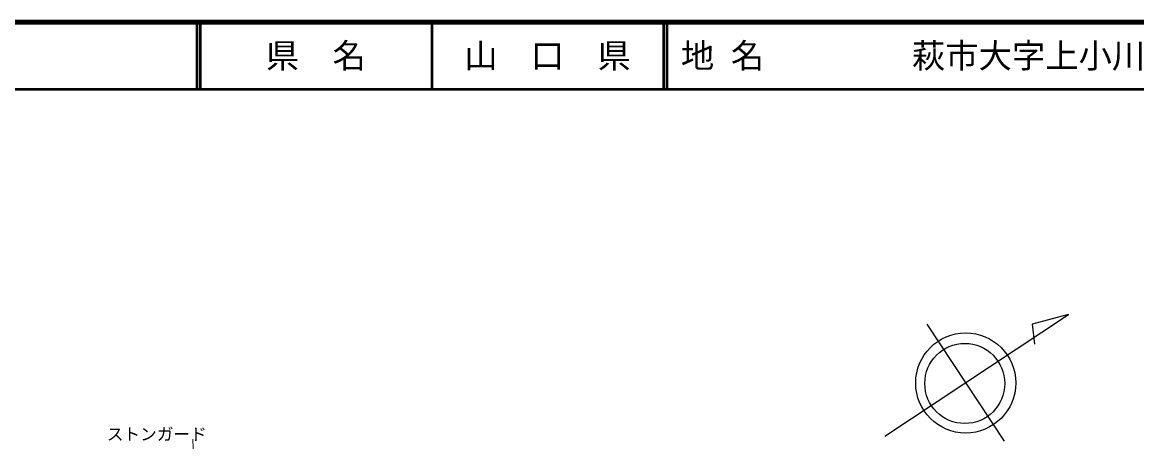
# Model space of a CAD drawing. Units: millimetres, scale not verified. Extents: x 40000 to 680000, y 20000 to 380000.
# Drawn here: x 271588 to 438749, y 317176 to 380000 of the extents above; entities that cross this region are included whole.
import ezdxf
from ezdxf.enums import TextEntityAlignment as Align

# ---------------------------------------------------------------- set-up
doc = ezdxf.new("R2010")
doc.units = ezdxf.units.MM
doc.header["$LTSCALE"] = 1000
for name, color, linetype, lineweight in [('M-BGD-HTXT', 7, 'Continuous', 13), ('M-BMK-SRVR', 3, 'Continuous', 25), ('M-TTL', 2, 'Continuous', 140), ('M-TTL-LINE', 7, 'Continuous', 50)]:
    doc.layers.add(name, color=color, linetype=linetype, lineweight=lineweight)
doc.layers.add('M-TTL-TXT', color=7, linetype='Continuous')
doc.styles.add('ＭＳ ゴシック', font='')
doc.styles.get('ＭＳ ゴシック').set_extended_font_data('MS Gothic')

msp = doc.modelspace()

# ---------------------------------------------------------------- linework, layer by layer
at = {"layer": 'M-BGD-HTXT'}
msp.add_line((297999, 293899), (297168, 317557), dxfattribs=at)
at = {"layer": 'M-BMK-SRVR'}
for p, q in [((400972, 318022), (428541, 336214)), ((428541, 336214), (423062, 334763)), ((407292, 334772), (418858, 317245)), ((423062, 334763), (423416, 331783))]:
    msp.add_line(p, q, dxfattribs=at)
for centre, radius in [((413098, 325973), 7500), ((412962, 325894), 6000)]:
    msp.add_circle(centre, radius, dxfattribs=at)
at = {"layer": 'M-TTL'}
msp.add_line((680000, 380000), (40000, 380000), dxfattribs=at)
at = {"layer": 'M-TTL-LINE'}
for p, q in [((297750, 380000), (297750, 370000)), ((298250, 380000), (298250, 370000)), ((333000, 380000), (333000, 370000)), ((367750, 380000), (367750, 370000)), ((368250, 380000), (368250, 370000)), ((40000, 370000), (680000, 370000))]:
    msp.add_line(p, q, dxfattribs=at)

# ---------------------------------------------------------------- texts
at = {"layer": 'M-BGD-HTXT', "style": 'ＭＳ ゴシック'}
msp.add_text('ストンガード', height=1833, dxfattribs=at).set_placement((284258, 316832), align=Align.BOTTOM_LEFT)
at = {"layer": 'M-TTL-TXT', "style": 'ＭＳ ゴシック'}
for s, p in [('県\u3000名', (315625, 375000)), ('山\u3000口\u3000県', (350375, 375000))]:
    msp.add_text(s, height=3666, dxfattribs=at).set_placement(p, align=Align.MIDDLE_CENTER)
for s, p in [('地 名', (370380, 375000)), ('萩市大字上小川東分', (405024, 375000))]:
    msp.add_text(s, height=3666, dxfattribs=at).set_placement(p, align=Align.MIDDLE_LEFT)

doc.saveas('drawing.dxf')
